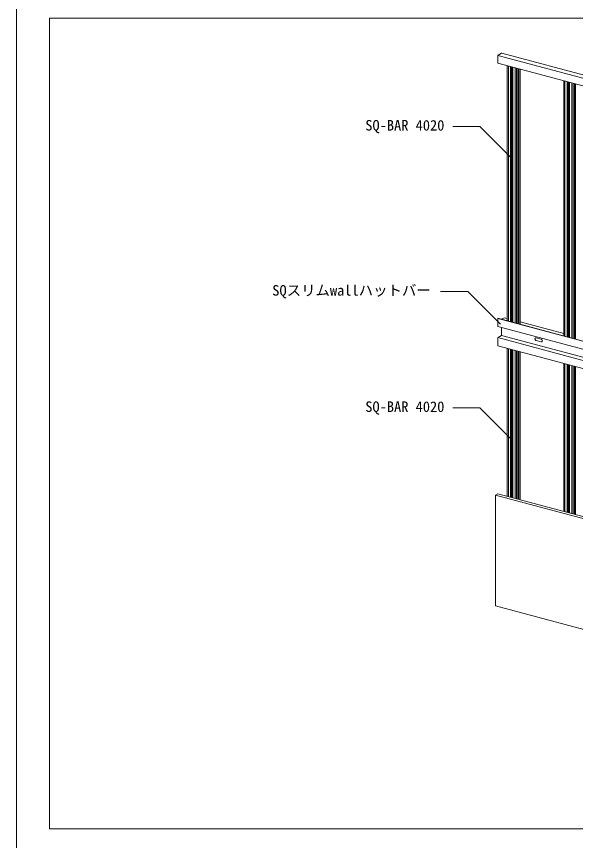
# Model space of a CAD drawing. Units: millimetres on the paper, enlarged 8 times, with parts at other scales. Extents: x -1560 to 1560, y -1077 to 1060.
# Drawn here: x -1560 to -1017, y -193 to 607 of the extents above; entities that cross this region are included whole.
import ezdxf
from ezdxf.enums import TextEntityAlignment as Align

# ---------------------------------------------------------------- set-up
doc = ezdxf.new("R2010")
doc.units = ezdxf.units.MM
doc.header["$LTSCALE"] = 8
for name, color, linetype, lineweight in [('A-0_中心線', 7, 'Continuous', 18), ('A-1_吊り材', 7, 'Continuous', 18), ('A-2_野縁受け', 3, 'Continuous', 18), ('A-6_文字', 7, 'Continuous', 18), ('F-3_野縁', 3, 'Continuous', 18)]:
    doc.layers.add(name, color=color, linetype=linetype, lineweight=lineweight)
doc.styles.add('ＭＳ ゴシック', font='')
doc.styles.get('ＭＳ ゴシック').set_extended_font_data('MS Gothic')

msp = doc.modelspace()

# ---------------------------------------------------------------- linework, layer by layer
at = {"layer": 'A-0_中心線'}
for centre, radius, start, end in [((-1087.629, 311.992), 1.437, 146.67244, 148.2224), ((-1087.678, 312.024), 1.378, 145.07932, 146.67296), ((-1087.729, 312.06), 1.316, 143.43692, 145.07986), ((-1087.78, 312.098), 1.253, 141.73921, 143.43752), ((-1087.831, 312.138), 1.187, 139.97966, 141.73984), ((-1087.882, 312.181), 1.121, 138.15128, 139.98035), ((-1087.932, 312.225), 1.054, 136.24648, 138.15201), ((-1087.98, 312.271), 0.988, 134.25716, 136.24727), ((-1088.026, 312.318), 0.922, 132.17459, 134.25801), ((-1088.069, 312.366), 0.858, 129.98946, 132.17549), ((-1088.109, 312.414), 0.795, 127.69185, 129.9904), ((-1088.145, 312.461), 0.736, 125.27142, 127.69284), ((-1088.178, 312.507), 0.679, 122.71741, 125.27245), ((-1088.207, 312.553), 0.625, 120.01891, 122.71843), ((-1092.357, 305.953), 0.437, 181.71022, 183.49277), ((-1092.332, 305.953), 0.462, 179.99251, 181.71088), ((-1092.382, 305.951), 0.412, 183.49207, 185.34599), ((-1092.407, 305.949), 0.387, 185.34523, 187.27827), ((-1092.432, 305.945), 0.362, 187.27747, 189.29796), ((-1092.456, 305.942), 0.338, 189.2971, 191.41397), ((-1092.479, 305.937), 0.314, 191.41306, 193.6358), ((-1092.501, 305.931), 0.291, 193.63484, 195.97354), ((-1092.523, 305.925), 0.269, 195.97255, 198.4377), ((-1092.543, 305.919), 0.248, 198.43668, 201.03911), ((-1092.561, 305.912), 0.228, 201.03809, 203.78867), ((-1092.578, 305.904), 0.209, 203.78769, 206.69702), ((-1092.593, 305.897), 0.193, 206.69615, 209.77411), ((-1092.606, 305.889), 0.177, 209.77339, 213.02846), ((-1092.618, 305.881), 0.163, 213.028, 216.46654), ((-1092.628, 305.874), 0.151, 216.4664, 220.09169), ((-1092.637, 305.867), 0.14, 220.092, 223.90321), ((-1092.643, 305.86), 0.13, 223.90404, 227.89517), ((-1092.648, 305.855), 0.123, 227.89662, 232.05559), ((-1092.652, 305.85), 0.116, 232.05768, 236.36568), ((-1092.655, 305.846), 0.112, 236.36839, 240.79971), ((-1092.657, 305.843), 0.108, 240.80298, 245.32556), ((-1092.657, 305.841), 0.106, 245.32924, 249.9059), ((-1092.658, 305.84), 0.106, 249.90976, 254.50012), ((-1092.657, 305.841), 0.107, 254.50395, 259.06682), ((-1089.286, 297.181), 0.117, 300.01891, 302.71843), ((-1089.291, 297.189), 0.127, 302.71741, 305.27245), ((-1089.298, 297.198), 0.138, 305.27142, 307.69284), ((-1089.304, 297.207), 0.149, 307.69185, 309.9904), ((-1089.312, 297.216), 0.161, 309.98946, 312.17549), ((-1089.32, 297.225), 0.173, 312.17459, 314.25801), ((-1089.329, 297.233), 0.185, 314.25716, 316.24727), ((-1089.338, 297.242), 0.198, 316.24648, 318.15201), ((-1089.347, 297.25), 0.21, 318.15128, 319.98035), ((-1089.356, 297.258), 0.223, 319.97966, 321.73984), ((-1089.366, 297.266), 0.235, 321.73921, 323.43752), ((-1089.376, 297.273), 0.247, 323.43692, 325.07986), ((-1089.385, 297.28), 0.258, 325.07932, 326.67296), ((-1089.394, 297.286), 0.269, 326.67244, 328.2224), ((-1089.403, 297.291), 0.28, 328.22192, 329.73347), ((-1089.411, 297.296), 0.289, 329.73302, 331.21109), ((-1089.419, 297.3), 0.298, 331.21066, 332.6599), ((-1089.426, 297.304), 0.306, 332.6595, 334.0843), ((-1089.432, 297.307), 0.312, 334.08392, 335.48848), ((-1089.437, 297.309), 0.318, 335.48811, 336.87645), ((-1089.441, 297.311), 0.322, 336.87608, 338.25208), ((-1089.444, 297.312), 0.325, 338.25172, 339.61914), ((-1089.445, 297.312), 0.327, 339.61879, 340.98134), ((-1089.446, 297.312), 0.327, 340.981, 342.34233), ((-1089.445, 297.312), 0.326, 342.342, 343.70576), ((-1089.443, 297.312), 0.324, 343.70541, 345.0753), ((-1089.439, 297.311), 0.321, 345.07495, 346.45467), ((-1089.435, 297.31), 0.316, 346.4543, 347.84766), ((-1089.429, 297.308), 0.31, 347.84729, 349.25819), ((-1089.422, 297.307), 0.303, 349.25781, 350.69035), ((-1089.414, 297.306), 0.295, 350.68994, 352.14838), ((-1089.405, 297.305), 0.286, 352.14795, 353.63673), ((-1089.396, 297.303), 0.276, 353.63628, 355.16019), ((-1089.374, 297.302), 0.255, 356.72322, 358.33279), ((-1089.385, 297.303), 0.266, 355.1597, 356.72374), ((-1089.362, 297.302), 0.243, 358.33223, 359.9931), ((-1092.263, 294.698), 0.531, 175.1597, 176.72374), ((-1092.285, 294.699), 0.509, 176.72322, 178.33279), ((-1092.308, 294.7), 0.486, 178.33223, 179.9931), ((-1092.332, 294.7), 0.462, 179.99251, 180.53873), ((-1092.241, 294.696), 0.553, 173.63628, 175.16019), ((-1092.222, 294.694), 0.572, 172.14795, 173.63673), ((-1092.204, 294.692), 0.59, 170.68994, 172.14838), ((-1092.188, 294.689), 0.606, 169.25781, 170.69035), ((-1092.175, 294.686), 0.62, 167.84729, 169.25819), ((-1092.163, 294.684), 0.632, 166.4543, 167.84766), ((-1092.154, 294.682), 0.641, 165.07495, 166.45467), ((-1092.147, 294.68), 0.648, 163.70541, 165.0753), ((-1092.143, 294.679), 0.653, 162.342, 163.70576), ((-1092.141, 294.678), 0.654, 160.981, 162.34233), ((-1092.142, 294.678), 0.654, 159.61879, 160.98134), ((-1092.145, 294.68), 0.65, 158.25172, 159.61914), ((-1092.151, 294.682), 0.644, 156.87608, 158.25208), ((-1092.159, 294.685), 0.635, 155.48811, 156.87645), ((-1092.169, 294.69), 0.625, 154.08392, 155.48848), ((-1092.181, 294.696), 0.611, 152.6595, 154.0843), ((-1092.195, 294.703), 0.596, 151.21066, 152.6599), ((-1092.21, 294.711), 0.579, 149.73302, 151.21109), ((-1092.226, 294.721), 0.559, 148.22192, 149.73347), ((-1092.244, 294.732), 0.539, 146.67244, 148.2224), ((-1092.262, 294.744), 0.517, 145.07932, 146.67296), ((-1092.281, 294.757), 0.494, 143.43692, 145.07986), ((-1092.3, 294.771), 0.47, 141.73921, 143.43752), ((-1092.32, 294.786), 0.445, 139.97966, 141.73984), ((-1092.339, 294.802), 0.42, 138.15128, 139.98035), ((-1092.357, 294.819), 0.395, 136.24648, 138.15201), ((-1092.375, 294.836), 0.37, 134.25716, 136.24727), ((-1092.392, 294.854), 0.346, 132.17459, 134.25801), ((-1092.409, 294.872), 0.322, 129.98946, 132.17549), ((-1092.424, 294.89), 0.298, 127.69185, 129.9904), ((-1092.437, 294.907), 0.276, 125.27142, 127.69284), ((-1092.45, 294.925), 0.255, 122.71741, 125.27245), ((-1092.461, 294.942), 0.234, 120.01891, 122.71843), ((-1055.179, 293.752), 1.51, 177.8098, 180.00568), ((-1055.132, 293.752), 1.557, 180.00536, 182.15706), ((-1055.227, 293.754), 1.462, 175.56671, 177.8101), ((-1055.087, 293.754), 1.602, 182.15674, 184.26764), ((-1055.275, 293.758), 1.414, 173.27281, 175.56702), ((-1055.043, 293.757), 1.646, 184.26732, 186.34082), ((-1055.323, 293.763), 1.366, 170.92494, 173.2731), ((-1055.002, 293.762), 1.687, 186.34052, 188.37999), ((-1055.371, 293.771), 1.317, 168.52007, 170.92522), ((-1054.964, 293.767), 1.726, 188.37967, 190.3885), ((-1054.929, 293.774), 1.762, 190.3882, 192.36971), ((-1055.417, 293.781), 1.27, 166.05537, 168.52031), ((-1055.463, 293.792), 1.223, 163.52834, 166.05559), ((-1054.897, 293.781), 1.794, 192.3694, 194.32689), ((-1055.506, 293.805), 1.178, 160.93678, 163.52852), ((-1054.869, 293.788), 1.823, 194.3266, 196.26335), ((-1055.547, 293.819), 1.134, 158.27895, 160.93692), ((-1054.845, 293.795), 1.848, 196.26305, 198.18228), ((-1055.586, 293.834), 1.092, 155.55365, 158.27904), ((-1054.825, 293.801), 1.869, 198.18199, 200.08691), ((-1054.81, 293.807), 1.885, 200.08662, 201.98041), ((-1055.622, 293.851), 1.053, 152.76028, 155.55367), ((-1054.799, 293.811), 1.897, 201.9801, 203.86589), ((-1055.655, 293.868), 1.015, 149.89905, 152.76024), ((-1055.685, 293.885), 0.981, 146.97089, 149.89891), ((-1054.792, 293.814), 1.905, 203.8656, 205.74652), ((-1055.712, 293.902), 0.949, 143.97774, 146.97066), ((-1054.789, 293.816), 1.908, 205.74623, 207.6254), ((-1055.735, 293.919), 0.92, 140.9225, 143.97742), ((-1054.791, 293.815), 1.905, 207.62511, 209.50563), ((-1055.755, 293.936), 0.895, 137.80911, 140.92207), ((-1054.797, 293.811), 1.899, 209.50534, 211.39035), ((-1055.772, 293.951), 0.872, 134.64264, 137.80859), ((-1054.807, 293.805), 1.887, 211.39006, 213.28267), ((-1055.785, 293.964), 0.853, 131.42914, 134.64201), ((-1054.82, 293.797), 1.871, 213.28236, 215.18573), ((-1054.837, 293.785), 1.851, 215.18544, 217.10271), ((-1055.795, 293.976), 0.838, 128.1757, 131.42844), ((-1055.803, 293.985), 0.826, 124.89032, 128.17493), ((-1054.856, 293.77), 1.827, 217.10242, 219.0368), ((-1055.808, 293.992), 0.817, 121.58173, 124.88948), ((-1054.878, 293.752), 1.798, 219.0365, 220.99123), ((-1055.811, 293.997), 0.812, 118.2592, 121.58084), ((-1054.903, 293.731), 1.766, 220.99092, 222.96924), ((-1055.811, 293.998), 0.81, 114.9324, 118.25829), ((-1054.929, 293.707), 1.731, 222.96893, 224.97417), ((-1054.956, 293.68), 1.692, 224.97385, 227.00931), ((-1055.81, 293.996), 0.812, 111.61107, 114.93149), ((-1054.984, 293.65), 1.651, 227.009, 229.07806), ((-1055.808, 293.991), 0.818, 108.30482, 111.61018), ((-1055.806, 293.983), 0.827, 105.02292, 108.30399), ((-1055.012, 293.617), 1.608, 229.07774, 231.18378), ((-1055.802, 293.97), 0.84, 101.77397, 105.02214), ((-1055.04, 293.582), 1.563, 231.18346, 233.32988), ((-1055.534, 294.017), 0.817, 124.39539, 124.88948), ((-1055.799, 293.955), 0.856, 98.5659, 101.77328), ((-1055.068, 293.544), 1.516, 233.32956, 235.51973), ((-1055.796, 293.935), 0.875, 95.40565, 98.56529), ((-1055.095, 293.505), 1.468, 235.51942, 237.7567), ((-1055.794, 293.913), 0.898, 92.29919, 95.40515), ((-1055.121, 293.464), 1.42, 237.75639, 240.04405), ((-1055.793, 293.887), 0.924, 89.25142, 92.29878), ((-1055.145, 293.422), 1.372, 240.04376, 242.38501), ((-1055.793, 293.858), 0.953, 86.26616, 89.25111), ((-1055.167, 293.38), 1.323, 242.38474, 244.78261), ((-1055.188, 293.336), 1.276, 244.78235, 247.23967), ((-1055.795, 293.826), 0.985, 83.34621, 86.26595), ((-1055.8, 293.791), 1.02, 80.49333, 83.34608), ((-1055.206, 293.293), 1.229, 247.23944, 249.75877), ((-1055.806, 293.754), 1.057, 77.70842, 80.49329), ((-1055.222, 293.251), 1.183, 249.75859, 252.34216), ((-1055.235, 293.209), 1.139, 252.34203, 254.99162), ((-1055.814, 293.715), 1.097, 74.99153, 77.70845), ((-1055.293, 293.136), 1.057, 259.58486, 260.49329), ((-1051.023, 292.394), 1.139, 72.34203, 74.99162), ((-1050.444, 291.888), 1.097, 254.99153, 257.70845), ((-1051.036, 292.352), 1.183, 69.75859, 72.34216), ((-1050.452, 291.849), 1.057, 257.70842, 260.49329), ((-1051.052, 292.309), 1.229, 67.23944, 69.75877), ((-1050.458, 291.812), 1.02, 260.49333, 263.34608), ((-1051.07, 292.266), 1.276, 64.78235, 67.23967), ((-1050.462, 291.777), 0.985, 263.34621, 266.26595), ((-1051.09, 292.223), 1.323, 62.38474, 64.78261), ((-1050.464, 291.745), 0.953, 266.26616, 269.25111), ((-1051.113, 292.18), 1.372, 60.04376, 62.38501), ((-1050.465, 291.716), 0.924, 269.25142, 272.29878), ((-1051.137, 292.138), 1.42, 57.75639, 60.04405), ((-1050.464, 291.69), 0.898, 272.29919, 275.40515), ((-1051.163, 292.098), 1.468, 55.51942, 57.7567), ((-1050.462, 291.667), 0.875, 275.40565, 278.56529), ((-1051.19, 292.058), 1.516, 53.32956, 55.51973), ((-1050.459, 291.648), 0.856, 278.5659, 281.77328), ((-1050.456, 291.632), 0.84, 281.77397, 285.02214), ((-1051.217, 292.021), 1.563, 51.18346, 53.32988), ((-1051.246, 291.986), 1.608, 49.07774, 51.18378), ((-1050.452, 291.62), 0.827, 285.02292, 288.30399), ((-1051.274, 291.953), 1.651, 47.009, 49.07806), ((-1050.449, 291.612), 0.818, 288.30482, 291.61018), ((-1051.302, 291.923), 1.692, 44.97385, 47.00931), ((-1050.447, 291.606), 0.812, 291.61107, 294.93149), ((-1051.329, 291.896), 1.731, 42.96893, 44.97417), ((-1050.447, 291.605), 0.81, 294.9324, 298.25829), ((-1051.355, 291.872), 1.766, 40.99092, 42.96924), ((-1050.447, 291.606), 0.812, 298.2592, 301.58084), ((-1051.379, 291.851), 1.798, 39.0365, 40.99123), ((-1050.45, 291.61), 0.817, 301.58173, 304.88948), ((-1050.455, 291.617), 0.826, 304.89032, 308.17493), ((-1051.401, 291.833), 1.827, 37.10242, 39.0368), ((-1051.421, 291.818), 1.851, 35.18544, 37.10271), ((-1050.462, 291.627), 0.838, 308.1757, 311.42844), ((-1051.438, 291.806), 1.871, 33.28236, 35.18573), ((-1050.473, 291.639), 0.853, 311.42914, 314.64201), ((-1051.451, 291.797), 1.887, 31.39006, 33.28267), ((-1050.486, 291.652), 0.872, 314.64264, 317.80859), ((-1051.461, 291.791), 1.899, 29.50534, 31.39035), ((-1050.503, 291.667), 0.895, 317.80911, 320.92207), ((-1051.467, 291.788), 1.905, 27.62511, 29.50563), ((-1050.523, 291.683), 0.92, 320.9225, 323.97742), ((-1051.468, 291.787), 1.908, 25.74623, 27.6254), ((-1050.546, 291.7), 0.949, 323.97774, 326.97066), ((-1050.573, 291.718), 0.981, 326.97089, 329.89891), ((-1051.466, 291.788), 1.905, 23.8656, 25.74652), ((-1051.459, 291.791), 1.897, 21.9801, 23.86589), ((-1050.602, 291.735), 1.015, 329.89905, 332.76024), ((-1051.448, 291.796), 1.885, 20.08662, 21.98041), ((-1050.636, 291.752), 1.053, 332.76028, 335.55367), ((-1051.433, 291.801), 1.869, 18.18199, 20.08691), ((-1050.672, 291.768), 1.092, 335.55365, 338.27904), ((-1051.413, 291.808), 1.848, 16.26305, 18.18228), ((-1050.71, 291.784), 1.134, 338.27895, 340.93692), ((-1051.389, 291.815), 1.823, 14.3266, 16.26335), ((-1050.752, 291.798), 1.178, 340.93678, 343.52852), ((-1051.361, 291.822), 1.794, 12.3694, 14.32689), ((-1050.795, 291.811), 1.223, 343.52834, 346.05559), ((-1050.841, 291.822), 1.27, 346.05537, 348.52031), ((-1051.329, 291.829), 1.762, 10.3882, 12.36971), ((-1051.294, 291.835), 1.726, 8.37967, 10.3885), ((-1050.887, 291.832), 1.317, 348.52007, 350.92522), ((-1051.255, 291.841), 1.687, 6.34052, 8.37999), ((-1050.935, 291.839), 1.366, 350.92494, 353.2731), ((-1050.983, 291.845), 1.414, 353.27281, 355.56702), ((-1051.214, 291.846), 1.646, 4.26732, 6.34082), ((-1051.171, 291.849), 1.602, 2.15674, 4.26764), ((-1051.031, 291.849), 1.462, 355.56671, 357.8101), ((-1051.126, 291.851), 1.557, 0.00536, 2.15706), ((-1051.079, 291.851), 1.51, 357.8098, 0.00568)]:
    msp.add_arc(centre, radius, start, end, dxfattribs=at)
at = {"layer": 'A-1_吊り材'}
for p, q in [((-1092.713, 561.402), (-1092.794, 568.76)), ((-1092.578, 569.213), (-1089.047, 571.251)), ((-1083.602, 558.961), (-1083.599, 311.348)), ((-1074.616, 556.553), (-1074.613, 308.941)), ((-1071.127, 555.618), (-1071.123, 308.006)), ((-1028.675, 544.243), (-1028.672, 296.631)), ((-1019.69, 541.835), (-1019.686, 294.223)), ((-1092.722, 313.702), (-1092.794, 305.957)), ((-1092.722, 313.702), (-1092.614, 313.764)), ((-432.029, 136.669), (-1092.722, 313.702)), ((-1092.614, 313.764), (-431.921, 136.732)), ((-1088.52, 313.094), (-1086.394, 314.321)), ((-1086.394, 314.321), (-1083.599, 313.572)), ((-431.991, 128.706), (-1092.686, 305.738)), ((-1089.119, 297.302), (-1089.119, 304.783)), ((-1071.123, 310.229), (-1028.672, 298.854)), ((-1092.578, 295.145), (-1089.227, 297.079)), ((-428.463, 120.127), (-1089.156, 297.159)), ((-1092.722, 287.035), (-1092.794, 294.696)), ((-432.101, 117.988), (-1092.712, 294.998)), ((-1056.572, 293.194), (-1056.572, 293.194)), ((-1055.482, 294.762), (-1055.53, 294.775)), ((-1055.485, 292.096), (-1055.53, 292.108)), ((-1050.776, 290.841), (-1050.728, 290.828)), ((-1050.773, 293.507), (-1050.728, 293.495)), ((-1049.686, 292.409), (-1049.686, 292.409)), ((-1092.722, 287.035), (-432.029, 110.003)), ((-1083.598, 284.59), (-1083.596, 140.868)), ((-1074.613, 282.183), (-1074.61, 138.46)), ((-1071.123, 281.247), (-1071.12, 137.525)), ((-1028.672, 269.873), (-1028.669, 126.15)), ((-1019.686, 267.465), (-1019.683, 123.742)), ((-1092.789, 143.331), (-1095.041, 142.031)), ((-1095.041, 142.031), (-958.427, 105.425)), ((-1092.789, 143.331), (-956.175, 106.725))]:
    msp.add_line(p, q, dxfattribs=at)
msp.add_lwpolyline([(-1095.041, 142.031), (-1095.041, 34.588), (-910.276, -14.92), (-910.276, 53.714)], dxfattribs=at)
for centre, radius, start, end in [((-1092.263, 568.766), 0.531, 175.1597, 176.72374), ((-1092.285, 568.768), 0.509, 176.72322, 178.33279), ((-1092.308, 568.768), 0.486, 178.33223, 179.9931), ((-1092.332, 568.768), 0.462, 179.99251, 180.96632), ((-1092.241, 568.764), 0.553, 173.63628, 175.16019), ((-1092.222, 568.762), 0.572, 172.14795, 173.63673), ((-1092.204, 568.76), 0.59, 170.68994, 172.14838), ((-1092.188, 568.757), 0.606, 169.25781, 170.69035), ((-1092.175, 568.755), 0.62, 167.84729, 169.25819), ((-1092.163, 568.752), 0.632, 166.4543, 167.84766), ((-1092.154, 568.75), 0.641, 165.07495, 166.45467), ((-1092.147, 568.748), 0.648, 163.70541, 165.0753), ((-1092.143, 568.747), 0.653, 162.342, 163.70576), ((-1092.141, 568.746), 0.654, 160.981, 162.34233), ((-1092.142, 568.747), 0.654, 159.61879, 160.98134), ((-1092.145, 568.748), 0.65, 158.25172, 159.61914), ((-1092.151, 568.75), 0.644, 156.87608, 158.25208), ((-1092.159, 568.754), 0.635, 155.48811, 156.87645), ((-1092.169, 568.758), 0.625, 154.08392, 155.48848), ((-1092.181, 568.764), 0.611, 152.6595, 154.0843), ((-1092.195, 568.771), 0.596, 151.21066, 152.6599), ((-1092.21, 568.779), 0.579, 149.73302, 151.21109), ((-1092.226, 568.789), 0.559, 148.22192, 149.73347), ((-1092.244, 568.8), 0.539, 146.67244, 148.2224), ((-1092.262, 568.812), 0.517, 145.07932, 146.67296), ((-1092.281, 568.825), 0.494, 143.43692, 145.07986), ((-1092.3, 568.839), 0.47, 141.73921, 143.43752), ((-1092.32, 568.855), 0.445, 139.97966, 141.73984), ((-1092.339, 568.871), 0.42, 138.15128, 139.98035), ((-1092.357, 568.887), 0.395, 136.24648, 138.15201), ((-1092.375, 568.905), 0.37, 134.25716, 136.24727), ((-1092.392, 568.922), 0.346, 132.17459, 134.25801), ((-1092.409, 568.94), 0.322, 129.98946, 132.17549), ((-1092.424, 568.958), 0.298, 127.69185, 129.9904), ((-1092.437, 568.976), 0.276, 125.27142, 127.69284), ((-1092.45, 568.993), 0.255, 122.71741, 125.27245), ((-1092.461, 569.01), 0.234, 120.01891, 122.71843), ((-1088.939, 571.065), 0.215, 117.16512, 120.0199), ((-1088.947, 571.08), 0.198, 114.14583, 117.16603), ((-1088.954, 571.095), 0.182, 110.95195, 114.14661), ((-1088.959, 571.109), 0.168, 107.57623, 110.95251), ((-1088.963, 571.121), 0.155, 104.01414, 107.57648), ((-1088.966, 571.132), 0.143, 100.26494, 104.01401), ((-1088.967, 571.142), 0.133, 96.33266, 100.2643), ((-1088.968, 571.15), 0.125, 92.22716, 96.33144), ((-1088.969, 571.157), 0.118, 87.9649, 92.2253), ((-1088.969, 571.162), 0.113, 83.56927, 87.96239), ((-1088.968, 571.166), 0.109, 79.07037, 83.56618), ((-1088.968, 571.168), 0.107, 74.50395, 79.06682), ((-1092.694, 305.955), 0.0997, 178.67426, 180.97472), ((-1055.711, 292.928), 0.827, 287.76914, 288.30399)]:
    msp.add_arc(centre, radius, start, end, dxfattribs=at)
at = {"layer": 'A-2_野縁受け'}
for p, q in [((-432.101, 391.994), (-1092.74, 569.012)), ((-1088.94, 571.271), (-428.246, 394.239)), ((-432.02, 384.369), (-1092.713, 561.402)), ((-1082.558, 558.681), (-1082.555, 311.069)), ((-1080.306, 558.077), (-1080.303, 310.465)), ((-1079.514, 557.865), (-1079.51, 310.253)), ((-1079.027, 557.735), (-1079.024, 310.123)), ((-1078.818, 557.679), (-1078.815, 310.067)), ((-1078.038, 557.47), (-1078.034, 309.857)), ((-1075.786, 556.866), (-1075.783, 309.254)), ((-1073.298, 556.199), (-1073.294, 308.587)), ((-1072.587, 556.009), (-1072.583, 308.397)), ((-1072.318, 555.937), (-1072.314, 308.325)), ((-1027.631, 543.963), (-1027.628, 296.351)), ((-1025.38, 543.36), (-1025.376, 295.748)), ((-1024.587, 543.147), (-1024.583, 295.535)), ((-1024.1, 543.017), (-1024.097, 295.405)), ((-1023.891, 542.961), (-1023.888, 295.349)), ((-1023.111, 542.752), (-1023.107, 295.14)), ((-1020.859, 542.149), (-1020.856, 294.536)), ((-1018.371, 541.482), (-1018.367, 293.87)), ((-1017.66, 541.291), (-1017.657, 293.679)), ((-1017.391, 541.219), (-1017.387, 293.607)), ((-1082.554, 284.311), (-1082.552, 140.588)), ((-1080.303, 283.707), (-1080.3, 139.985)), ((-1079.51, 283.495), (-1079.507, 139.772)), ((-1079.023, 283.364), (-1079.021, 139.642)), ((-1078.814, 283.308), (-1078.812, 139.586)), ((-1078.034, 283.099), (-1078.031, 139.377)), ((-1075.782, 282.496), (-1075.78, 138.773)), ((-1073.294, 281.829), (-1073.291, 138.107)), ((-1072.583, 281.639), (-1072.58, 137.916)), ((-1072.314, 281.567), (-1072.311, 137.844)), ((-1027.627, 269.593), (-1027.625, 125.87)), ((-1025.376, 268.99), (-1025.373, 125.267)), ((-1024.583, 268.777), (-1024.58, 125.055)), ((-1024.096, 268.647), (-1024.094, 124.924)), ((-1023.887, 268.591), (-1023.885, 124.868)), ((-1023.107, 268.382), (-1023.104, 124.659)), ((-1020.855, 267.778), (-1020.853, 124.056)), ((-1018.367, 267.112), (-1018.364, 123.389)), ((-1017.656, 266.921), (-1017.654, 123.199)), ((-1017.387, 266.849), (-1017.384, 123.126))]:
    msp.add_line(p, q, dxfattribs=at)
msp.add_arc((-1051.092, 294.11), 0.905, 19.03018, 19.20751, dxfattribs=at)
at = {"layer": 'A-6_文字'}
for p, q in [((-1110.242, 500.008), (-1136.55, 500.008)), ((-1078.538, 468.303), (-1110.242, 500.008)), ((-1121.952, 339.741), (-1148.259, 339.741)), ((-1090.247, 308.036), (-1121.952, 339.741)), ((-1055.482, 294.762), (-1055.465, 294.759)), ((-1050.776, 290.841), (-1055.468, 292.093)), ((-1050.773, 293.507), (-1055.465, 294.759)), ((-1110.242, 226.839), (-1136.55, 226.839)), ((-1078.538, 195.135), (-1110.242, 226.839))]:
    msp.add_line(p, q, dxfattribs=at)
at = {"layer": 'F-3_野縁'}
for p, q in [((-1560, 1060), (-1560, -1060)), ((-1528, 605.098), (-16, 605.098)), ((-1528, 605.098), (-1528, -181.908)), ((-1528, -181.908), (-16, -181.908))]:
    msp.add_line(p, q, dxfattribs=at)

# ---------------------------------------------------------------- texts
at = {"layer": 'A-6_文字', "style": 'ＭＳ ゴシック'}
for s, p in [('SQ-BAR 4020', (-1221.412, 492.933)), ('SQスリムwallハットバー', (-1311.686, 332.666)), ('SQ-BAR 4020', (-1221.412, 219.765))]:
    msp.add_text(s, height=10.26, dxfattribs=at).set_placement(p, align=Align.BOTTOM_LEFT)

doc.saveas('drawing.dxf')
